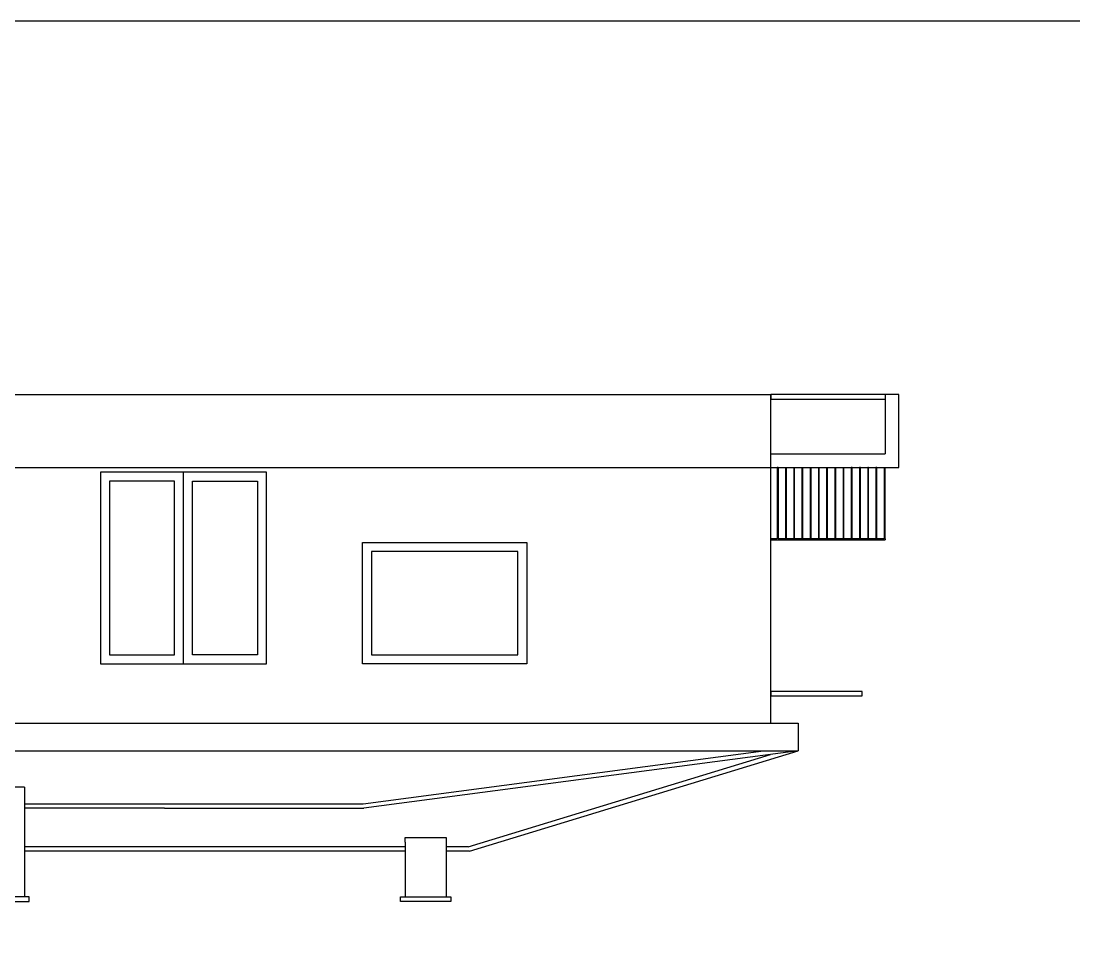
# Model space of a CAD drawing. Header units: millimetres. Extents: x -6247 to 53319, y -9113 to 41204.
# Drawn here: x 12010 to 23536, y 31131 to 41204 of the extents above; entities that cross this region are included whole.
import ezdxf

# ---------------------------------------------------------------- set-up
doc = ezdxf.new("R2010")
doc.units = ezdxf.units.MM

msp = doc.modelspace()

# ---------------------------------------------------------------- linework, layer by layer
for p, q in [((6938.249, 37113.923), (20218.249, 37113.923)), ((20218.249, 36313.923), (20218.249, 37113.923)), ((21468.249, 37113.923), (20218.249, 37113.923)), ((20218.249, 37113.923), (20218.249, 37063.923)), ((20218.249, 37063.923), (21468.249, 37063.923)), ((21618.249, 37113.923), (21468.249, 37113.923)), ((21468.249, 37113.923), (21468.249, 36463.923)), ((21618.249, 36313.923), (21618.249, 37113.923)), ((20218.249, 36313.923), (20218.249, 36463.923)), ((20218.249, 36463.923), (21468.249, 36463.923)), ((6938.249, 36313.923), (20218.249, 36313.923)), ((20218.249, 33513.923), (20218.249, 36313.923)), ((20218.249, 36313.923), (21618.249, 36313.923)), ((20218.249, 36313.923), (20288.249, 36313.923)), ((20298.249, 36313.923), (20288.249, 36313.923)), ((20298.249, 36313.923), (20288.249, 36313.923)), ((20288.249, 36313.923), (20288.249, 35533.923)), ((20298.249, 36313.923), (20298.249, 35533.923)), ((20378.249, 36313.923), (20378.249, 35533.923)), ((20388.249, 35533.923), (20388.249, 36313.923)), ((20468.249, 36313.923), (20468.249, 35533.923)), ((20478.249, 35533.923), (20478.249, 36313.923)), ((20558.249, 36313.923), (20558.249, 35533.923)), ((20568.249, 35533.923), (20568.249, 36313.923)), ((20648.249, 36313.923), (20648.249, 35533.923)), ((20658.249, 35533.923), (20658.249, 36313.923)), ((20738.249, 36313.923), (20738.249, 35533.923)), ((20748.249, 35533.923), (20748.249, 36313.923)), ((20828.249, 36313.923), (20828.249, 35533.923)), ((20838.249, 35533.923), (20838.249, 36313.923)), ((20918.249, 36313.923), (20918.249, 35533.923)), ((20928.249, 35533.923), (20928.249, 36313.923)), ((21008.249, 36313.923), (21008.249, 35533.923)), ((21018.249, 35533.923), (21018.249, 36313.923)), ((21108.249, 36313.923), (21098.249, 36313.923)), ((21098.249, 36313.923), (21098.249, 35533.923)), ((21108.249, 35533.923), (21108.249, 36313.923)), ((21198.249, 36313.923), (21188.249, 36313.923)), ((21188.249, 36313.923), (21188.249, 35533.923)), ((21198.249, 35533.923), (21198.249, 36313.923)), ((21288.249, 36313.923), (21278.249, 36313.923)), ((21278.249, 36313.923), (21278.249, 35533.923)), ((21288.249, 35533.923), (21288.249, 36313.923)), ((21378.249, 36313.923), (21368.249, 36313.923)), ((21368.249, 36313.923), (21368.249, 35533.923)), ((21378.249, 35533.923), (21378.249, 36313.923)), ((21458.249, 36313.923), (21458.249, 35533.923)), ((21468.249, 35533.923), (21468.249, 36313.923)), ((12878.249, 36263.923), (12878.249, 34163.923)), ((14698.249, 36263.923), (12878.249, 36263.923)), ((13788.249, 34163.923), (13788.249, 36263.923)), ((14698.249, 34163.923), (14698.249, 36263.923)), ((13688.249, 36163.923), (12978.249, 36163.923)), ((12978.249, 36163.923), (12978.249, 34263.923)), ((13688.249, 34263.923), (13688.249, 36163.923)), ((13888.249, 34263.923), (13888.249, 36163.923)), ((13888.249, 36163.923), (14598.249, 36163.923)), ((14598.249, 36163.923), (14598.249, 34263.923)), ((20288.249, 35533.923), (20218.249, 35533.923)), ((20218.249, 35523.923), (21468.249, 35523.923)), ((21458.249, 35533.923), (20298.249, 35533.923)), ((20468.249, 35533.923), (20388.249, 35533.923)), ((20558.249, 35533.923), (20478.249, 35533.923)), ((20648.249, 35533.923), (20568.249, 35533.923)), ((20738.249, 35533.923), (20658.249, 35533.923)), ((20828.249, 35533.923), (20748.249, 35533.923)), ((20918.249, 35533.923), (20838.249, 35533.923)), ((21008.249, 35533.923), (20928.249, 35533.923)), ((21098.249, 35533.923), (21018.249, 35533.923)), ((21188.249, 35533.923), (21108.249, 35533.923)), ((21278.249, 35533.923), (21198.249, 35533.923)), ((21468.249, 35533.923), (21468.249, 35523.923)), ((15748.103, 35493.923), (17548.103, 35493.923)), ((15748.103, 34163.923), (15748.103, 35493.923)), ((17448.103, 35393.923), (15848.103, 35393.923)), ((15848.103, 35393.923), (15848.103, 34263.923)), ((17448.103, 34263.923), (17448.103, 35393.923)), ((17548.103, 35493.923), (17548.103, 34163.923)), ((12978.249, 34263.923), (13688.249, 34263.923)), ((14598.249, 34263.923), (13888.249, 34263.923)), ((15848.103, 34263.923), (17448.103, 34263.923)), ((12878.249, 34163.923), (14698.249, 34163.923)), ((12878.249, 34163.923), (13788.249, 34163.923)), ((17548.103, 34163.923), (15748.103, 34163.923)), ((21218.249, 33863.923), (20218.249, 33863.923)), ((20218.249, 33863.923), (20218.249, 33813.923)), ((20218.249, 33513.923), (20218.249, 33813.923)), ((20218.249, 33813.923), (21218.249, 33813.923)), ((21218.249, 33813.923), (21218.249, 33863.923)), ((6938.249, 33513.923), (20218.249, 33513.923)), ((20218.249, 33513.923), (20518.249, 33513.923)), ((20518.249, 33513.923), (20518.249, 33213.923)), ((6638.249, 33213.923), (20518.249, 33213.923)), ((15756.474, 32633.387), (20137.637, 33213.923)), ((20518.249, 33213.923), (15763.776, 32583.923)), ((16918.249, 32113.923), (20518.249, 33213.923)), ((16903.545, 32161.712), (20216.126, 33173.89)), ((12047.693, 32813.923), (11697.693, 32813.923)), ((12047.693, 32813.923), (12047.693, 31847.382)), ((12047.693, 32813.923), (12047.693, 31613.923)), ((12047.693, 32633.843), (15756.474, 32633.387)), ((13580.326, 32583.923), (12047.693, 32583.923)), ((13580.326, 32583.923), (15763.776, 32583.923)), ((16213.947, 32161.725), (12047.693, 32161.801)), ((16213.947, 32213.923), (16213.947, 32263.923)), ((16213.947, 32263.923), (16663.947, 32263.923)), ((16213.947, 32213.923), (16213.947, 31613.923)), ((16663.947, 32263.923), (16663.947, 32213.923)), ((16663.947, 32213.923), (16663.947, 31613.923)), ((16903.545, 32161.712), (16663.947, 32161.717)), ((16213.947, 32113.923), (12047.693, 32113.923)), ((16918.249, 32113.923), (16663.947, 32113.923)), ((12047.693, 31613.923), (11697.693, 31613.923)), ((12097.693, 31613.923), (12047.693, 31613.923)), ((12097.693, 31563.923), (12097.693, 31613.923)), ((16163.947, 31563.923), (16163.947, 31613.923)), ((16163.947, 31613.923), (16213.947, 31613.923)), ((16213.947, 31613.923), (16663.947, 31613.923)), ((16663.947, 31613.923), (16713.947, 31613.923)), ((16713.947, 31613.923), (16713.947, 31563.923)), ((11647.693, 31563.923), (12097.693, 31563.923)), ((16713.947, 31563.923), (16163.947, 31563.923))]:
    msp.add_line(p, q)
msp.add_lwpolyline([(-6246.785, -9113.353), (53319.484, -9113.353), (53319.484, 41203.667), (-6246.785, 41203.667)], close=True)

doc.saveas('drawing.dxf')
